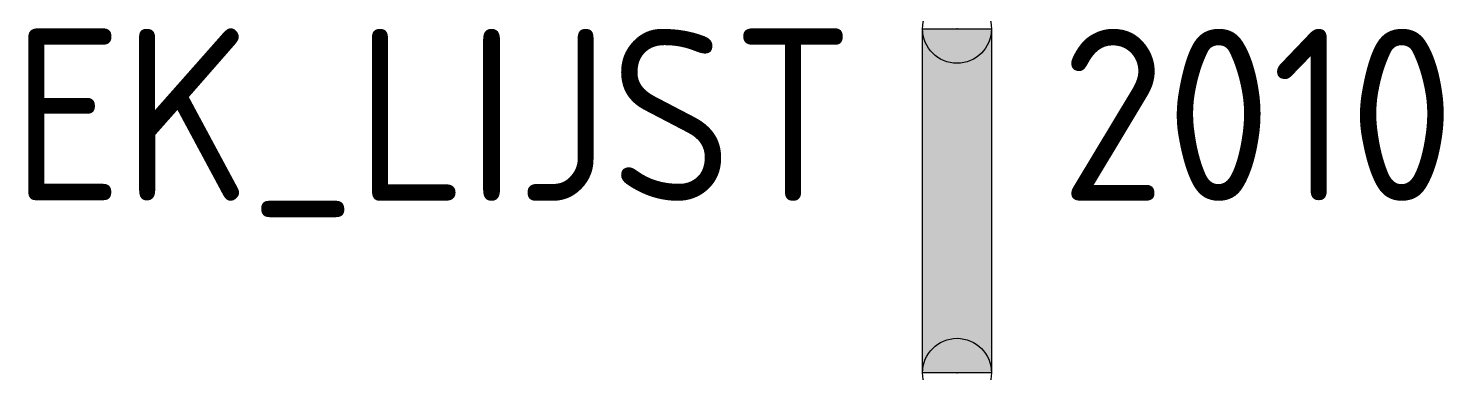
# Model space of a CAD drawing. Extents: x 349 to 369.6, y 131.2 to 136.3.
import ezdxf
from ezdxf.enums import TextEntityAlignment as Align

# ---------------------------------------------------------------- set-up
doc = ezdxf.new("R2010")
doc.units = 0
doc.header["$LTSCALE"] = 10
doc.header["$MEASUREMENT"] = 0
doc.header["$PDMODE"] = 32
doc.header["$PDSIZE"] = 1
doc.layers.get('0').update_dxf_attribs({"linetype": 'CONTINUOUS'})
for name, color, linetype in [('C', 7, 'CONTINUOUS'), ('TKST2', 2, 'CONTINUOUS'), ('TKST3', 1, 'CONTINUOUS')]:
    doc.layers.add(name, color=color, linetype=linetype)
doc.styles.get("Standard").update_dxf_attribs({"font": 'ISO8', "width": 1.2})

msp = doc.modelspace()

# ---------------------------------------------------------------- linework, layer by layer
msp.add_lwpolyline([(362, 131.25), (362, 136.25), (363, 136.25), (363, 131.25)], close=True)
msp.add_solid([(362, 131.25), (362, 136.25), (363, 131.25), (363, 136.25)])
at = {"layer": 'C', "color": 1}
msp.add_point((362.5, 136.25), dxfattribs=at)
at = {"layer": 'C', "color": 2}
msp.add_point((362.5, 131.25), dxfattribs=at)

# ---------------------------------------------------------------- texts
at = {"layer": 'TKST2'}
msp.add_attdef('2010', (364, 133.75), ':', height=2.5, dxfattribs=at)
at = {"layer": 'TKST3'}
msp.add_attdef('EK_LIJST', text='-X', height=2.5, dxfattribs=at).set_placement((361, 133.75), align=Align.RIGHT)

doc.saveas('drawing.dxf')
